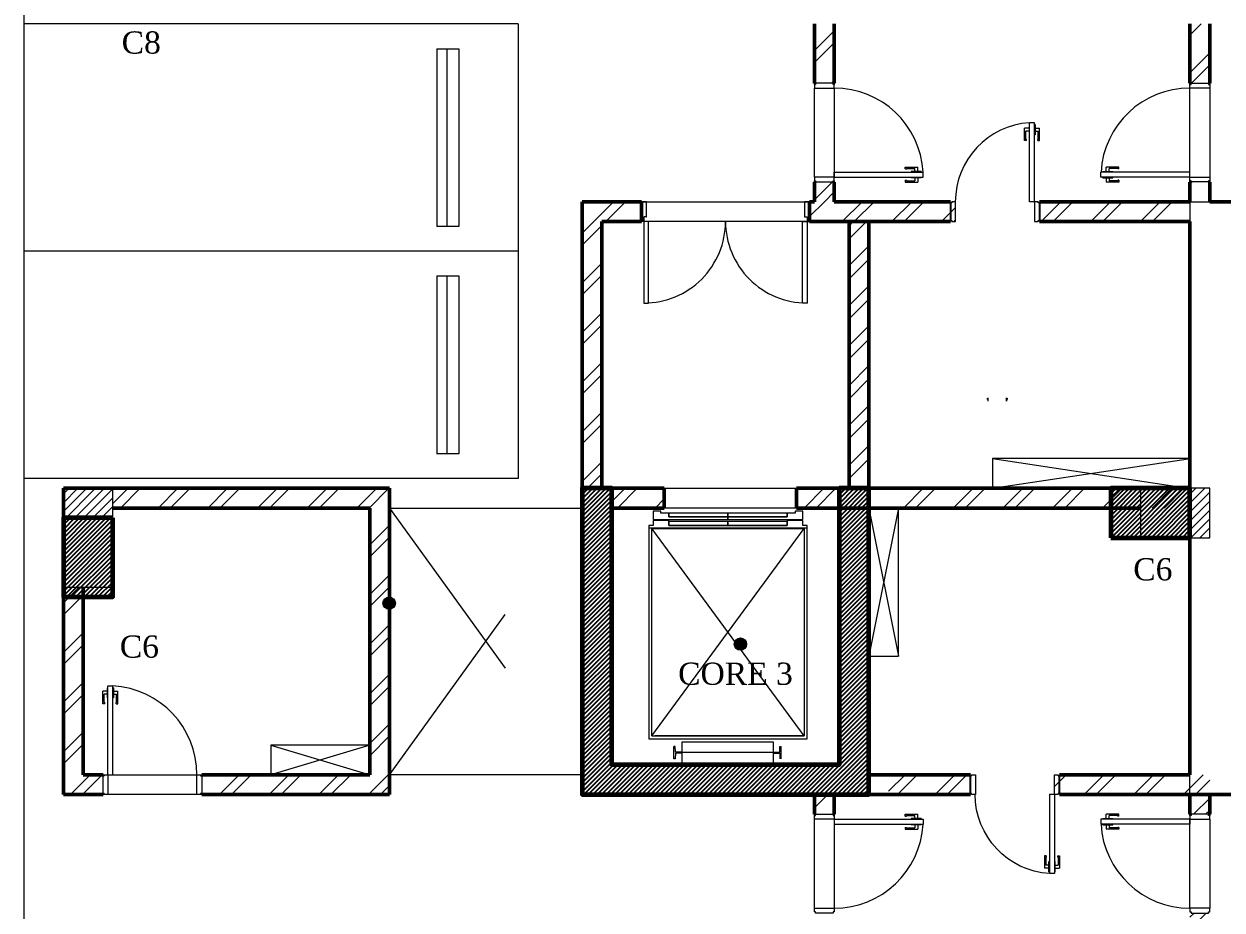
# Model space of a CAD drawing. Header units: millimetres. Extents: x -967280 to 3852, y 2833 to 1955156.
# Drawn here: x -952646 to -940521, y 436447 to 445416 of the extents above; entities that cross this region are included whole.
import ezdxf
from ezdxf.enums import TextEntityAlignment as Align

# ---------------------------------------------------------------- set-up
doc = ezdxf.new("R2010")
doc.units = ezdxf.units.MM
doc.header["$LTSCALE"] = 1000
doc.linetypes.add('HRZN_Line-Ptrn-Abov', pattern=[4, 2, -2])
doc.linetypes.add('HRZN_Line-Ptrn-Sold', pattern=[9144001.0, 9144000.0, -1])
for name, color, linetype, lineweight in [('A-COLS', 8, 'HRZN_Line-Ptrn-Sold', 18), ('A-DASH', 21, 'HRZN_Line-Ptrn-Abov', 18), ('A-DIM', 7, 'Continuous', 13), ('A-DOOR', 5, 'Continuous', 13), ('A-ELEV', 1, 'HRZN_Line-Ptrn-Sold', 13), ('A-EQPM', 3, 'Continuous', 25), ('A-FLOR-PATT', 1, 'Continuous', 13), ('A-HATCH', 1, 'Continuous', 13), ('A-TEXT21', 3, 'Continuous', 13), ('A-TONE', 40, 'HRZN_Line-Ptrn-Sold', 35), ('A-WALL', 8, 'HRZN_Line-Ptrn-Sold', 50), ('C-PKNG', 1, 'Continuous', 13), ('S - column', 6, 'Continuous', 60)]:
    doc.layers.add(name, color=color, linetype=linetype, lineweight=lineweight)
doc.layers.add('ARCH', color=8, linetype='Continuous')
doc.layers.add('S - col hach', color=1, linetype='Continuous')
doc.styles.add('ASD', font='times.ttf')
pattern_1 = [(45, (6650, -35800), (-251.447, 251.447), []), (45, (6650, -35419), (-251.447, 251.447), [])]
pattern_2 = [(225, (-217548.73, -1233776.03), (44.9012806, -44.9012806), [])]

# ---------------------------------------------------------------- blocks, each defined once
blk = doc.blocks.new('DAE_DOOR-SINGLE - BEDROOMS DOOR _D01__900_2200MM-3586904-BASEMENT 03 FLOOR FFL')
at = {"layer": 'A-DOOR', "lineweight": 18}
for p, q in [((426, 100), (426, 900)), ((476, 900), (426, 900)), ((476, 100), (476, 900)), ((476, 100), (426, 100))]:
    blk.add_line(p, q, dxfattribs=at)
at = {"layer": 'A-DOOR'}
for p, q in [((-362, 88), (-374, 88)), ((-374, 88), (-374, -88)), ((-324, 100), (-362, 100)), ((-362, 100), (-362, 88)), ((-324, -100), (-324, 100)), ((476, 100), (476, -100)), ((514, 100), (476, 100)), ((514, 88), (514, 100)), ((526, 88), (514, 88)), ((526, -88), (526, 88)), ((-374, -88), (-362, -88)), ((-362, -88), (-362, -100)), ((-362, -100), (-324, -100)), ((476, -100), (514, -100)), ((514, -100), (514, -88)), ((514, -88), (526, -88))]:
    blk.add_line(p, q, dxfattribs=at)
blk.add_arc((476, 100), 802, 93.5763, 180, dxfattribs=at)
at = {"layer": 'A-HATCH'}
for p, q in [((420, 881), (426, 881)), ((420, 881), (420, 779)), ((483, 881), (476, 881)), ((483, 881), (483, 779)), ((420, 846), (375, 846)), ((375, 719), (375, 846)), ((420, 816), (388, 816)), ((388, 731), (388, 816)), ((394, 731), (388, 731)), ((394, 719), (394, 731)), ((420, 779), (426, 779)), ((483, 779), (476, 779)), ((483, 846), (527, 846)), ((483, 816), (514, 816)), ((508, 731), (514, 731)), ((508, 719), (508, 731)), ((514, 731), (514, 816)), ((527, 719), (527, 846)), ((394, 719), (375, 719)), ((508, 719), (527, 719))]:
    blk.add_line(p, q, dxfattribs=at)
blk = doc.blocks.new('DAE_DOOR-SINGLE - BEDROOMS DOOR _D01__1000_2200MM 2-3597831-BASEMENT 03 FLOOR FFL')
at = {"layer": 'A-DOOR', "lineweight": 18}
for p, q in [((476, 100), (476, 1000)), ((526, 1000), (476, 1000)), ((526, 100), (526, 1000)), ((526, 100), (476, 100))]:
    blk.add_line(p, q, dxfattribs=at)
at = {"layer": 'A-DOOR'}
for p, q in [((-412, 88), (-424, 88)), ((-424, 88), (-424, -88)), ((-374, 100), (-412, 100)), ((-412, 100), (-412, 88)), ((-374, -100), (-374, 100)), ((526, 100), (526, -100)), ((564, 100), (526, 100)), ((564, 88), (564, 100)), ((576, 88), (564, 88)), ((576, -88), (576, 88)), ((-424, -88), (-412, -88)), ((-412, -88), (-412, -100)), ((-412, -100), (-374, -100)), ((526, -100), (564, -100)), ((564, -100), (564, -88)), ((564, -88), (576, -88))]:
    blk.add_line(p, q, dxfattribs=at)
blk.add_arc((526, 100), 901, 93.1798, 180, dxfattribs=at)
at = {"layer": 'A-HATCH'}
for p, q in [((470, 981), (476, 981)), ((470, 981), (470, 879)), ((533, 981), (526, 981)), ((533, 981), (533, 879)), ((470, 946), (425, 946)), ((425, 819), (425, 946)), ((470, 916), (438, 916)), ((438, 831), (438, 916)), ((470, 879), (476, 879)), ((533, 879), (526, 879)), ((533, 946), (577, 946)), ((533, 916), (564, 916)), ((564, 831), (564, 916)), ((577, 819), (577, 946)), ((444, 819), (425, 819)), ((444, 831), (438, 831)), ((444, 819), (444, 831)), ((558, 831), (564, 831)), ((558, 819), (558, 831)), ((558, 819), (577, 819))]:
    blk.add_line(p, q, dxfattribs=at)
blk = doc.blocks.new('DAE_DOOR-SINGLE - BEDROOMS DOOR _D01__1000_2200MM 2-3597856-BASEMENT 03 FLOOR FFL')
at = {"layer": 'A-DOOR'}
for p, q in [((-424, 88), (-412, 88)), ((-424, -88), (-424, 88)), ((-412, 100), (-374, 100)), ((-412, 88), (-412, 100)), ((-374, 100), (-374, -100)), ((526, 100), (564, 100)), ((526, -100), (526, 100)), ((564, 100), (564, 88)), ((564, 88), (576, 88)), ((576, 88), (576, -88)), ((-412, -88), (-424, -88)), ((-412, -100), (-412, -88)), ((-374, -100), (-412, -100)), ((564, -100), (526, -100)), ((564, -88), (564, -100)), ((576, -88), (564, -88))]:
    blk.add_line(p, q, dxfattribs=at)
at = {"layer": 'A-DOOR', "lineweight": 18}
for p, q in [((476, -100), (476, -1000)), ((526, -100), (476, -100)), ((526, -100), (526, -1000)), ((526, -1000), (476, -1000))]:
    blk.add_line(p, q, dxfattribs=at)
at = {"layer": 'A-DOOR'}
blk.add_arc((526, -100), 901, 180, 266.8202, dxfattribs=at)
at = {"layer": 'A-HATCH'}
for p, q in [((444, -819), (425, -819)), ((425, -819), (425, -946)), ((444, -831), (438, -831)), ((438, -831), (438, -916)), ((444, -819), (444, -831)), ((558, -819), (577, -819)), ((558, -819), (558, -831)), ((558, -831), (564, -831)), ((564, -831), (564, -916)), ((577, -819), (577, -946)), ((470, -946), (425, -946)), ((470, -916), (438, -916)), ((470, -879), (476, -879)), ((470, -981), (470, -879)), ((533, -879), (526, -879)), ((533, -981), (533, -879)), ((533, -916), (564, -916)), ((533, -946), (577, -946)), ((470, -981), (476, -981)), ((533, -981), (526, -981))]:
    blk.add_line(p, q, dxfattribs=at)
blk = doc.blocks.new('DR_WD_AR_DBL - UTILITY DOOR _D02__1600_2200MM 3-3598139-BASEMENT 03 FLOOR FFL')
at = {"layer": 'A-DOOR'}
for p, q in [((-825, 925), (-780, 925)), ((-825, 100), (-825, 925)), ((-780, 925), (-780, 100)), ((825, 925), (780, 925)), ((780, 925), (780, 100)), ((825, 100), (825, 925)), ((-850, 97), (-850, -97)), ((-828, 100), (-847, 100)), ((-780, 100), (-825, 100)), ((-825, 55), (-825, 97)), ((-803, 52), (-822, 52)), ((-800, -97), (-800, 49)), ((780, 100), (825, 100)), ((800, 49), (800, -97)), ((803, 52), (822, 52)), ((825, 55), (825, 97)), ((828, 100), (847, 100)), ((850, -97), (850, 97)), ((-847, -100), (-803, -100)), ((803, -100), (847, -100))]:
    blk.add_line(p, q, dxfattribs=at)
blk.add_circle((0, 100), 1, dxfattribs=at)
blk.add_circle((0, 100), 1, dxfattribs=at)
for centre, radius, start, end in [((-825, 100), 825, 359.9306, 90), ((825, 100), 825, 90, 180.0694), ((-847, 97), 3, 90, 180), ((-828, 97), 3, 0, 90), ((-822, 55), 3, 180, 270), ((-803, 49), 3, 360, 90), ((803, 49), 3, 90, 180), ((822, 55), 3, 270, 360), ((828, 97), 3, 90, 180), ((847, 97), 3, 0, 90), ((-847, -97), 3, 180, 270), ((-803, -97), 3, 270, 0), ((803, -97), 3, 180, 270), ((847, -97), 3, 270, 0)]:
    blk.add_arc(centre, radius, start, end, dxfattribs=at)
blk = doc.blocks.new('DAE_DOOR-SINGLE - BEDROOMS DOOR _D01__1000_2200MM 2-3505045-BASEMENT 03 FLOOR FFL')
at = {"layer": 'A-DOOR'}
for p, q in [((-424, 88), (-412, 88)), ((-424, -88), (-424, 88)), ((-412, 100), (-374, 100)), ((-412, 88), (-412, 100)), ((-374, 100), (-374, -100)), ((526, 100), (564, 100)), ((526, -100), (526, 100)), ((564, 100), (564, 88)), ((564, 88), (576, 88)), ((576, 88), (576, -88)), ((-412, -88), (-424, -88)), ((-412, -100), (-412, -88)), ((-374, -100), (-412, -100)), ((564, -100), (526, -100)), ((564, -88), (564, -100)), ((576, -88), (564, -88))]:
    blk.add_line(p, q, dxfattribs=at)
at = {"layer": 'A-DOOR', "lineweight": 18}
for p, q in [((476, -100), (476, -1000)), ((526, -100), (476, -100)), ((526, -100), (526, -1000)), ((526, -1000), (476, -1000))]:
    blk.add_line(p, q, dxfattribs=at)
at = {"layer": 'A-DOOR'}
blk.add_arc((526, -100), 901, 180, 266.8202, dxfattribs=at)
at = {"layer": 'A-HATCH'}
for p, q in [((444, -819), (425, -819)), ((425, -819), (425, -946)), ((444, -831), (438, -831)), ((438, -831), (438, -916)), ((444, -819), (444, -831)), ((558, -819), (577, -819)), ((558, -819), (558, -831)), ((558, -831), (564, -831)), ((564, -831), (564, -916)), ((577, -819), (577, -946)), ((470, -946), (425, -946)), ((470, -916), (438, -916)), ((470, -879), (476, -879)), ((470, -981), (470, -879)), ((533, -879), (526, -879)), ((533, -981), (533, -879)), ((533, -916), (564, -916)), ((533, -946), (577, -946)), ((470, -981), (476, -981)), ((533, -981), (526, -981))]:
    blk.add_line(p, q, dxfattribs=at)
blk = doc.blocks.new('A$Ca5ad4f3b')
at = {"layer": 'S - col hach'}
h = blk.add_hatch(dxfattribs=at)
h.set_pattern_fill('ANSI31', color=256, scale=10)
h.set_pattern_definition([(45, (-223648.726, -1233952.032), (-22.4506403, 22.4506403), [])])
h.paths.add_polyline_path([(16350, -13200), (16350, -16000), (14050, -16000), (14050, -13200), (13750, -13200), (13750, -16300), (16650, -16300), (16650, -13200)])
h = blk.add_hatch(dxfattribs=at)
h.set_pattern_fill('ANSI31', color=256, scale=10)
h.set_pattern_definition([(45, (-249848.722, -1240752.032), (-22.4506403, 22.4506403), [])])
h.paths.add_polyline_path([(19900, -13700), (19900, -13200), (19100, -13200), (19100, -13700), (19607, -13700)])
h = blk.add_hatch(dxfattribs=at)
h.set_pattern_fill('ANSI31', color=256, scale=10)
h.set_pattern_definition([(45, (-223648.726, -1239652.032), (-22.4506403, 22.4506403), [])])
h.paths.add_polyline_path([(9000, -14300), (9000, -13500), (8500, -13500), (8500, -14300)])
at = {"layer": 'S - column'}
for points in [[(16350, -13200), (16350, -16000), (14050, -16000), (14050, -13200), (13750, -13200), (13750, -16300), (16650, -16300), (16650, -13200)], [(19100, -13700), (19900, -13700), (19900, -13200), (19100, -13200)], [(9000, -13500), (8500, -13500), (8500, -14300), (9000, -14300)]]:
    blk.add_lwpolyline(points, close=True, dxfattribs=at)
at = {"ltscale": 6, "style": 'ASD'}
for s, p in [('C8', (9287, -8688)), ('C6', (19525, -14020)), ('C6', (9268, -14802)), ('CORE 3', (15301, -15077))]:
    blk.add_text(s, height=225, dxfattribs=at).set_placement(p, align=Align.MIDDLE_CENTER)
blk = doc.blocks.new('A$Ce698b90d')
at = {"layer": 'A-COLS'}
h = blk.add_hatch(dxfattribs=at)
h.set_pattern_fill('ANSI31', color=4, scale=20, angle=180)
h.set_pattern_definition(pattern_2)
h.paths.add_polyline_path([(15100, -23400), (15100, -22400), (14600, -22400), (14600, -23400)])
h = blk.add_hatch(dxfattribs=at)
h.set_pattern_fill('ANSI31', color=4, scale=20, angle=180)
h.set_pattern_definition(pattern_2)
h.paths.add_polyline_path([(22450, -22400), (22450, -25200), (20150, -25200), (20150, -22400), (19850, -22400), (19850, -25500), (22750, -25500), (22750, -22400)])
h = blk.add_hatch(dxfattribs=at)
h.set_pattern_fill('ANSI31', color=4, scale=20, angle=180)
h.set_pattern_definition(pattern_2)
h.paths.add_polyline_path([(26200, -22900), (26200, -22400), (25500, -22400), (25500, -22900), (25707.4, -22900)])
at = {"layer": 'A-TEXT21'}
h = blk.add_hatch(color=4, dxfattribs=at)
edge = h.paths.add_edge_path()
edge.add_arc((17896.1, -23564.2), 62.5, 0, 360)
h = blk.add_hatch(color=4, dxfattribs=at)
edge = h.paths.add_edge_path()
edge.add_arc((21450.6, -23977.5), 62.5, 0, 360)
at = {"layer": 'A-TONE', "linetype": 'Continuous', "lineweight": 13}
h = blk.add_hatch(dxfattribs=at)
h.set_pattern_fill('FP_2', color=4, style=0, pattern_type=2)
h.set_pattern_definition(pattern_1)
h.paths.add_polyline_path([(22212, -19500), (22400, -19500), (22400, -19300), (22200, -19300), (22200, -19500)])
h.paths.add_polyline_path([(22388, -18300), (22400, -18300), (22400, -17700), (22200, -17700), (22200, -18300), (22212, -18300)])
h = blk.add_hatch(dxfattribs=at)
h.set_pattern_fill('FP_2', color=4, style=0, pattern_type=2)
h.set_pattern_definition(pattern_1)
h.paths.add_polyline_path([(26012, -19500), (26200, -19500), (26200, -19300), (26000, -19300), (26000, -19500)])
h.paths.add_polyline_path([(26188, -18300), (26200, -18300), (26200, -17700), (26000, -17700), (26000, -18300), (26012, -18300)])
h = blk.add_hatch(dxfattribs=at)
h.set_pattern_fill('FP_2', color=4, style=0, pattern_type=2)
h.set_pattern_definition(pattern_1)
h.paths.add_polyline_path([(19850, -22400), (20050, -22400), (20050, -19500), (19850, -19500)])
h = blk.add_hatch(dxfattribs=at)
h.set_pattern_fill('FP_2', color=4, style=0, pattern_type=2)
h.set_pattern_definition(pattern_1)
h.paths.add_polyline_path([(20450, -19700), (20450, -19500), (20050, -19500), (20050, -19700)])
h.paths.add_polyline_path([(24428, -19500), (24428, -19700), (26000, -19700), (26000, -19500)])
h.paths.add_polyline_path([(23628, -19700), (23628, -19500), (22150, -19500), (22150, -19700)])
h = blk.add_hatch(dxfattribs=at)
h.set_pattern_fill('ANSI32', color=4, scale=30, style=0)
h.set_pattern_definition([(45, (-432787, -1320668.7), (-202.05576, 202.05576), []), (45, (-432652.3, -1320668.7), (-202.05576, 202.05576), [])])
h.paths.add_polyline_path([(22750, -19700.8), (22550, -19700.8), (22550, -22400), (22750, -22400)])
h = blk.add_hatch(dxfattribs=at)
h.set_pattern_fill('FP_2', color=4, style=0, pattern_type=2)
h.set_pattern_definition(pattern_1)
h.paths.add_polyline_path([(17700, -22600), (17900, -22600), (17900, -22400), (15100, -22400), (15100, -22600)])
h = blk.add_hatch(dxfattribs=at)
h.set_pattern_fill('FP_2', color=4, style=0, pattern_type=2)
h.set_pattern_definition(pattern_1)
h.paths.add_polyline_path([(22450, -22600), (22450, -22400), (22020, -22400), (22020, -22600)])
h.paths.add_polyline_path([(20680, -22600), (20680, -22400), (20150, -22400), (20150, -22600)])
h = blk.add_hatch(dxfattribs=at)
h.set_pattern_fill('FP_2', color=4, style=0, pattern_type=2)
h.set_pattern_definition(pattern_1)
h.paths.add_polyline_path([(26000, -22600), (26000, -22400), (22750, -22400), (22750, -22600), (24563.5, -22600)])
h.paths.add_polyline_path([(22950, -22600), (22950, -22400), (22750, -22400), (22750, -22600), (22949.2, -22600)], flags=17)
h = blk.add_hatch(dxfattribs=at)
h.set_pattern_fill('FP_2', color=4, style=0, pattern_type=2)
h.set_pattern_definition(pattern_1)
h.paths.add_polyline_path([(17900, -25300), (17900, -22600), (17700, -22600), (17700, -25300)])
h = blk.add_hatch(dxfattribs=at)
h.set_pattern_fill('FP_2', color=4, style=0, pattern_type=2)
h.set_pattern_definition(pattern_1)
h.paths.add_polyline_path([(14600, -25500), (14800, -25500), (14800, -23400), (14600, -23400), (14600, -22950.6)])
h = blk.add_hatch(dxfattribs=at)
h.set_pattern_fill('FP_2', color=4, style=0, pattern_type=2)
h.set_pattern_definition(pattern_1)
h.paths.add_polyline_path([(17900, -25500), (17900, -25300), (16000, -25300), (16000.8, -25500)])
h.paths.add_polyline_path([(14999.2, -25500), (15000, -25500), (15000, -25300), (14800, -25300), (14800, -25500)])
h = blk.add_hatch(dxfattribs=at)
h.set_pattern_fill('FP_2', color=4, style=0, pattern_type=2)
h.set_pattern_definition([(45, (6851, -35800), (-251.447, 251.447), []), (45, (6851, -35419), (-251.447, 251.447), [])])
h.paths.add_polyline_path([(23779, -25500), (23779, -25300), (22951, -25300), (22951, -25500)])
h.paths.add_polyline_path([(24629, -25300), (24629, -25500), (26201, -25500), (26201, -25300)])
h = blk.add_hatch(dxfattribs=at)
h.set_pattern_fill('FP_2', color=4, style=0, pattern_type=2)
h.set_pattern_definition(pattern_1)
h.paths.add_polyline_path([(22400, -27300), (22400, -26700), (22200, -26700.8), (22200, -27300)])
h.paths.add_polyline_path([(22200, -25700), (22400, -25700), (22400, -25500), (22200, -25500), (22200, -25699.2)])
h = blk.add_hatch(dxfattribs=at)
h.set_pattern_fill('FP_2', color=4, style=0, pattern_type=2)
h.set_pattern_definition(pattern_1)
h.paths.add_polyline_path([(26200, -27300), (26200, -26700), (26000, -26700), (26000, -27300)])
h.paths.add_polyline_path([(26200, -25700), (26200, -25500), (26000, -25500), (26000, -25700), (26188, -25700)])
at = {"color": 4}
for p, q in [((23578, -19500), (23578, -19700)), ((24478, -19500), (24478, -19700)), ((23779, -25500), (23779, -25300)), ((24679, -25500), (24679, -25300))]:
    blk.add_line(p, q, dxfattribs=at)
at = {"layer": 'A-COLS', "color": 4}
for points in [[(15100, -22400), (14600, -22400), (14600, -23400), (15100, -23400)], [(22450, -22400), (22450, -25200), (20150, -25200), (20150, -22400), (19850, -22400), (19850, -25500), (22750, -25500), (22750, -22400)], [(25500, -22900), (26200, -22900), (26200, -22400), (25500, -22400)]]:
    blk.add_lwpolyline(points, close=True, dxfattribs=at)
at = {"layer": 'A-DASH', "color": 4}
for p, q in [((17900, -22600), (19850, -22600)), ((17900, -25300), (19850, -22600)), ((17900, -22600), (19850, -25300)), ((19850, -25300), (17900, -25300))]:
    blk.add_line(p, q, dxfattribs=at)
for points in [[(24003.6, -22100), (26000, -22400)], [(24003.6, -22400), (26000, -22100)], [(24003.6, -22100), (24003.6, -22400), (26000, -22400), (26000, -22100), (24003.6, -22100)], [(23050, -22600), (22750, -24100)], [(22750, -22600), (23050, -24100)], [(17700, -25000), (16700, -25300)], [(16700, -25000), (17700, -25300)]]:
    blk.add_lwpolyline(points, dxfattribs=at)
for points in [[(23050, -22600), (22750, -22600), (22750, -24100), (23050, -24100)], [(17700, -25000), (16700, -25000), (16700, -25300), (17700, -25300)]]:
    blk.add_lwpolyline(points, close=True, dxfattribs=at)
at = {"layer": 'A-ELEV', "color": 4}
for p, q in [((22200, -18312), (22200, -18300)), ((22400, -18300), (22400, -18312)), ((26000, -18312), (26000, -18300)), ((26200, -18300), (26200, -18312)), ((22200, -19250), (22200, -18350)), ((22400, -18350), (22400, -19250)), ((26000, -19250), (26000, -18350)), ((26200, -18350), (26200, -19250)), ((22200, -19300), (22200, -19288)), ((22400, -19288), (22400, -19300)), ((26000, -19300), (26000, -19288)), ((26200, -19288), (26200, -19300)), ((20450, -19500), (22150, -19500)), ((22150, -19700), (20450, -19700)), ((23950, -21500), (23950, -21488)), ((24150, -21488), (24150, -21500)), ((20680, -22400), (22020, -22400)), ((22020, -22600), (20680, -22600)), ((15000, -25300), (15012, -25300)), ((15050, -25300), (15950, -25300)), ((15988, -25300), (16000, -25300)), ((15012, -25500), (15000, -25500)), ((15950, -25500), (15050, -25500)), ((16000, -25500), (15988, -25500)), ((22200, -25712), (22200, -25700)), ((22400, -25700), (22400, -25712)), ((26000, -25712), (26000, -25700)), ((26200, -25700), (26200, -25712)), ((22200, -26650), (22200, -25750)), ((22400, -25750), (22400, -26650)), ((26000, -26650), (26000, -25750)), ((26200, -25750), (26200, -26650))]:
    blk.add_line(p, q, dxfattribs=at)
at = {"layer": 'A-EQPM', "color": 4, "lineweight": 13}
for p, q in [((20644.8, -22630.3), (20568.3, -22630.3)), ((20568.3, -22630.3), (20568.3, -22715.3)), ((20644.8, -22650.3), (20644.8, -22630.3)), ((20724.8, -22650.3), (20644.8, -22650.3)), ((21324.8, -22650.3), (20724.8, -22650.3)), ((20724.8, -22650.3), (20724.8, -22690.3)), ((20724.8, -22690.3), (20724.8, -22650.3)), ((21324.8, -22690.3), (21324.8, -22650.3)), ((21324.8, -22650.3), (21324.8, -22690.3)), ((21924.8, -22650.3), (21324.8, -22650.3)), ((21924.8, -22690.3), (21924.8, -22650.3)), ((22004.8, -22650.3), (21924.8, -22650.3)), ((21924.8, -22650.3), (21924.8, -22690.3)), ((22082, -22630.3), (22004.8, -22630.3)), ((22004.8, -22630.3), (22004.8, -22650.3)), ((22082, -22715.3), (22082, -22630.3)), ((20524.8, -22776.7), (20524.8, -24936.7)), ((20568.3, -22776.7), (20524.8, -22776.7)), ((20568.3, -22715.3), (21324.8, -22715.3)), ((20724.8, -22725.3), (20568.3, -22725.3)), ((20568.3, -22725.3), (20568.3, -22776.7)), ((20724.8, -22690.3), (21324.8, -22690.3)), ((21324.8, -22690.3), (20724.8, -22690.3)), ((20724.8, -22776.7), (20724.8, -22725.3)), ((21324.8, -22736.7), (20724.8, -22736.7)), ((20724.8, -22736.7), (20724.8, -22776.7)), ((20724.8, -22776.7), (21324.8, -22776.7)), ((21924.8, -22776.7), (20724.8, -22776.7)), ((21324.8, -22690.3), (21924.8, -22690.3)), ((21324.8, -22715.3), (21324.8, -22690.3)), ((21924.8, -22690.3), (21324.8, -22690.3)), ((21324.8, -22690.3), (21324.8, -22715.3)), ((21324.8, -22715.3), (22082, -22715.3)), ((21324.8, -22776.7), (21324.8, -22736.7)), ((21324.8, -22736.7), (21324.8, -22776.7)), ((21924.8, -22736.7), (21324.8, -22736.7)), ((21324.8, -22776.7), (21924.8, -22776.7)), ((22082, -22725.3), (21924.8, -22725.3)), ((21924.8, -22725.3), (21924.8, -22776.7)), ((21924.8, -22776.7), (21924.8, -22736.7)), ((22082, -22776.7), (22082, -22725.3)), ((22124.8, -22776.7), (22082, -22776.7)), ((22124.8, -24936.7), (22124.8, -22776.7)), ((22124.8, -22805.3), (20524.8, -22805.3)), ((20524.8, -22805.3), (20524.8, -24576.7)), ((22094.8, -24906.7), (20554.8, -22806.7)), ((20554.8, -24906.7), (22094.8, -22806.7)), ((20554.8, -24906.7), (20554.8, -22806.7)), ((20554.8, -22806.7), (22094.8, -22806.7)), ((22094.8, -22806.7), (22094.8, -24906.7)), ((22124.8, -24576.7), (22124.8, -22805.3)), ((20524.8, -24936.7), (22124.8, -24936.7)), ((20554.8, -24906.7), (22094.8, -24906.7)), ((22094.8, -24906.7), (20584.8, -24906.7)), ((20860.7, -24965.8), (21780.7, -24965.8)), ((20860.7, -25185.8), (20860.7, -24965.8)), ((21780.7, -24965.8), (21780.7, -25185.8)), ((20790.2, -25012.3), (20777.2, -25012.3)), ((20777.2, -25139.3), (20777.2, -25012.3)), ((20793.2, -25069.5), (20790.2, -25012.3)), ((20793.1, -25082), (20790.2, -25139.3)), ((20860.7, -25082), (20793.1, -25082)), ((20860.7, -25069.5), (20793.2, -25069.5)), ((21780.7, -25075.8), (20860.7, -25075.8)), ((21780.7, -25069.5), (21848.2, -25069.5)), ((21780.7, -25082), (21848.3, -25082)), ((21848.2, -25069.5), (21851.2, -25012.3)), ((21848.3, -25082), (21851.2, -25139.3)), ((21851.2, -25012.3), (21864.2, -25012.3)), ((21864.2, -25139.3), (21864.2, -25012.3)), ((20790.2, -25139.3), (20777.2, -25139.3)), ((21780.7, -25185.8), (20860.7, -25185.8))]:
    blk.add_line(p, q, dxfattribs=at)
at = {"layer": 'A-FLOR-PATT', "color": 4}
for p, q in [((14200, -16700), (14200, -18600)), ((19200, -17700.7), (19200, -20000.7)), ((19200, -20000.7), (14200, -20000.7)), ((19200, -20000.7), (19200, -22300.7)), ((14200, -20900), (14200, -28300)), ((19200, -22300.7), (14200, -22300.7))]:
    blk.add_line(p, q, dxfattribs=at)
at = {"layer": 'A-TEXT21', "color": 4}
for centre in [(17896.1, -23564.2), (21450.6, -23977.5)]:
    blk.add_circle(centre, 62.5, dxfattribs=at)
at = {"layer": 'A-WALL', "color": 4}
for p, q in [((22200, -17700), (22200, -18300)), ((22400, -18300), (22400, -17700)), ((26000, -17700), (26000, -18300)), ((26200, -18300), (26200, -17700)), ((22200, -18300), (22212, -18300)), ((22388, -18300), (22400, -18300)), ((26000, -18300), (26012, -18300)), ((26188, -18300), (26200, -18300)), ((22200, -19300), (22200, -19500)), ((22212, -19300), (22200, -19300)), ((22400, -19300), (22388, -19300)), ((22400, -19500), (22400, -19300)), ((26012, -19300), (26000, -19300)), ((26000, -19300), (26000, -19500)), ((26200, -19300), (26188, -19300)), ((26200, -19500), (26200, -19300)), ((19850, -19500), (19850, -22600)), ((20450, -19500), (19850, -19500)), ((20450, -19700), (20450, -19500)), ((22200, -19500), (22150, -19500)), ((22150, -19500), (22150, -19700)), ((23578, -19500), (22400, -19500)), ((26000, -19500), (24478, -19500)), ((29200, -19500), (26200, -19500)), ((20050, -22400), (20050, -19700)), ((20050, -19700), (20450, -19700)), ((22150, -19700), (22550, -19700)), ((22550, -19700), (22550, -19700.8)), ((22550, -19700), (22550, -22400)), ((22750, -19700), (22550, -19700)), ((22550, -19700.8), (22750, -19700.8)), ((22750, -19700), (23578, -19700)), ((22750, -19700.8), (22750, -19700)), ((22750, -22400), (22750, -19700)), ((24478, -19700), (26000, -19700)), ((26000, -19700), (26000, -22400)), ((23962, -21500), (23950, -21500)), ((24150, -21500), (24138, -21500)), ((14600, -22400), (14600, -25500)), ((17900, -22400), (14600, -22400)), ((17900, -25500), (17900, -22400)), ((20680, -22400), (20050, -22400)), ((20680, -22600), (20680, -22400)), ((22600, -22400), (22020, -22400)), ((22020, -22400), (22020, -22600)), ((22450, -22400), (22450, -25200)), ((22750, -22400), (22450, -22400)), ((22550, -22400), (22750, -22400)), ((22950, -22400), (22600, -22400)), ((22750, -25500), (22750, -22400)), ((26000, -22400), (22950, -22400)), ((15100, -22600), (17700, -22600)), ((17700, -22600), (17700, -25300)), ((19850, -22600), (19850, -25500)), ((20150, -25200), (20150, -22600)), ((20150, -22600), (20680, -22600)), ((22020, -22600), (22600, -22600)), ((22600, -22600), (22950, -22600)), ((22950, -22600), (25500, -22600)), ((26000, -22600), (26000, -25300)), ((14800, -25300), (14800, -23400)), ((22450, -25200), (20150, -25200)), ((15000, -25300), (14800, -25300)), ((15000, -25312), (15000, -25300)), ((17700, -25300), (16000, -25300)), ((16000, -25300), (16000, -25312)), ((23779, -25300), (22750, -25300)), ((22750, -25300), (22750, -25500)), ((26000, -25300), (24679, -25300)), ((14600, -25500), (15000, -25500)), ((15000, -25500), (15000, -25488)), ((16000, -25488), (16000, -25500)), ((16000, -25500), (17900, -25500)), ((19850, -25500), (22200, -25500)), ((22200, -25500), (22200, -25700)), ((22400, -25500), (22750, -25500)), ((22400, -25700), (22400, -25500)), ((22750, -25500), (23779, -25500)), ((24679, -25500), (29200, -25500)), ((26000, -25500), (26000, -25700)), ((26200, -25500), (26000, -25500)), ((26200, -25700), (26200, -25500)), ((22200, -25700), (22212, -25700)), ((22388, -25700), (22400, -25700)), ((26000, -25700), (26012, -25700)), ((26188, -25700), (26200, -25700))]:
    blk.add_line(p, q, dxfattribs=at)
at = {"layer": 'A-WALL', "color": 4, "linetype": 'Continuous', "lineweight": 13}
for p, q in [((26000, -19500), (26200, -19500)), ((26000, -19500), (26000, -19700)), ((26000, -22600), (26000, -22400)), ((26000, -25500), (26000, -25300)), ((22400, -25500), (22200, -25500))]:
    blk.add_line(p, q, dxfattribs=at)
at = {"layer": 'C-PKNG', "color": 4}
for p, q in [((19200, -17700.7), (14200, -17700.7)), ((14200, -17700.7), (14200, -20000.7)), ((18380, -17950.7), (18480, -17950.7)), ((18380, -17950.7), (18380, -19750.7)), ((18480, -17950.7), (18600, -17950.7)), ((18480, -17950.7), (18480, -19750.7)), ((18600, -17950.7), (18600, -19750.7)), ((18480, -19750.7), (18380, -19750.7)), ((18600, -19750.7), (18480, -19750.7)), ((18800, -20000.7), (14200, -20000.7)), ((19200, -20000.7), (14200, -20000.7)), ((14200, -20000.7), (14200, -22300.7)), ((18380, -20250.7), (18480, -20250.7)), ((18380, -20250.7), (18380, -22050.7)), ((18480, -20250.7), (18600, -20250.7)), ((18480, -20250.7), (18480, -22050.7)), ((18600, -20250.7), (18600, -22050.7)), ((18480, -22050.7), (18380, -22050.7)), ((18600, -22050.7), (18480, -22050.7)), ((18800, -22300.7), (14200, -22300.7))]:
    blk.add_line(p, q, dxfattribs=at)
at = {"layer": 'A-DIM', "color": 4}
blk.add_blockref('A$Ca5ad4f3b', (6100, -9200), dxfattribs=at)
at = {"layer": 'A-DOOR', "color": 4}
for name, p, rotation in [('DAE_DOOR-SINGLE - BEDROOMS DOOR _D01__1000_2200MM 2-3597831-BASEMENT 03 FLOOR FFL', (22300, -18723.8), 269.9999999999997), ('DAE_DOOR-SINGLE - BEDROOMS DOOR _D01__1000_2200MM 2-3597856-BASEMENT 03 FLOOR FFL', (26100, -18723.8), 269.9999999999997), ('DR_WD_AR_DBL - UTILITY DOOR _D02__1600_2200MM 3-3598139-BASEMENT 03 FLOOR FFL', (21300, -19600), 180), ('DAE_DOOR-SINGLE - BEDROOMS DOOR _D01__1000_2200MM 2-3505045-BASEMENT 03 FLOOR FFL', (15576.2, -25400), 180), ('DAE_DOOR-SINGLE - BEDROOMS DOOR _D01__1000_2200MM 2-3597856-BASEMENT 03 FLOOR FFL', (22300, -26276.2), 89.99999999999993), ('DAE_DOOR-SINGLE - BEDROOMS DOOR _D01__1000_2200MM 2-3597831-BASEMENT 03 FLOOR FFL', (26100, -26276.2), 89.99999999999986)]:
    blk.add_blockref(name, p, dxfattribs=dict(at, rotation=rotation))
blk.add_blockref('DAE_DOOR-SINGLE - BEDROOMS DOOR _D01__900_2200MM-3586904-BASEMENT 03 FLOOR FFL', (23951.8, -19600), dxfattribs=at)
at = {"layer": 'A-DOOR', "color": 4, "xscale": -1, "rotation": 180}
blk.add_blockref('DAE_DOOR-SINGLE - BEDROOMS DOOR _D01__900_2200MM-3586904-BASEMENT 03 FLOOR FFL', (24152.8, -25400), dxfattribs=at)

msp = doc.modelspace()

# ---------------------------------------------------------------- block references
at = {"layer": 'ARCH', "lineweight": 106, "ltscale": 30}
msp.add_blockref('A$Ce698b90d', (-966846.1, 463116.2), dxfattribs=at)

doc.saveas('drawing.dxf')
